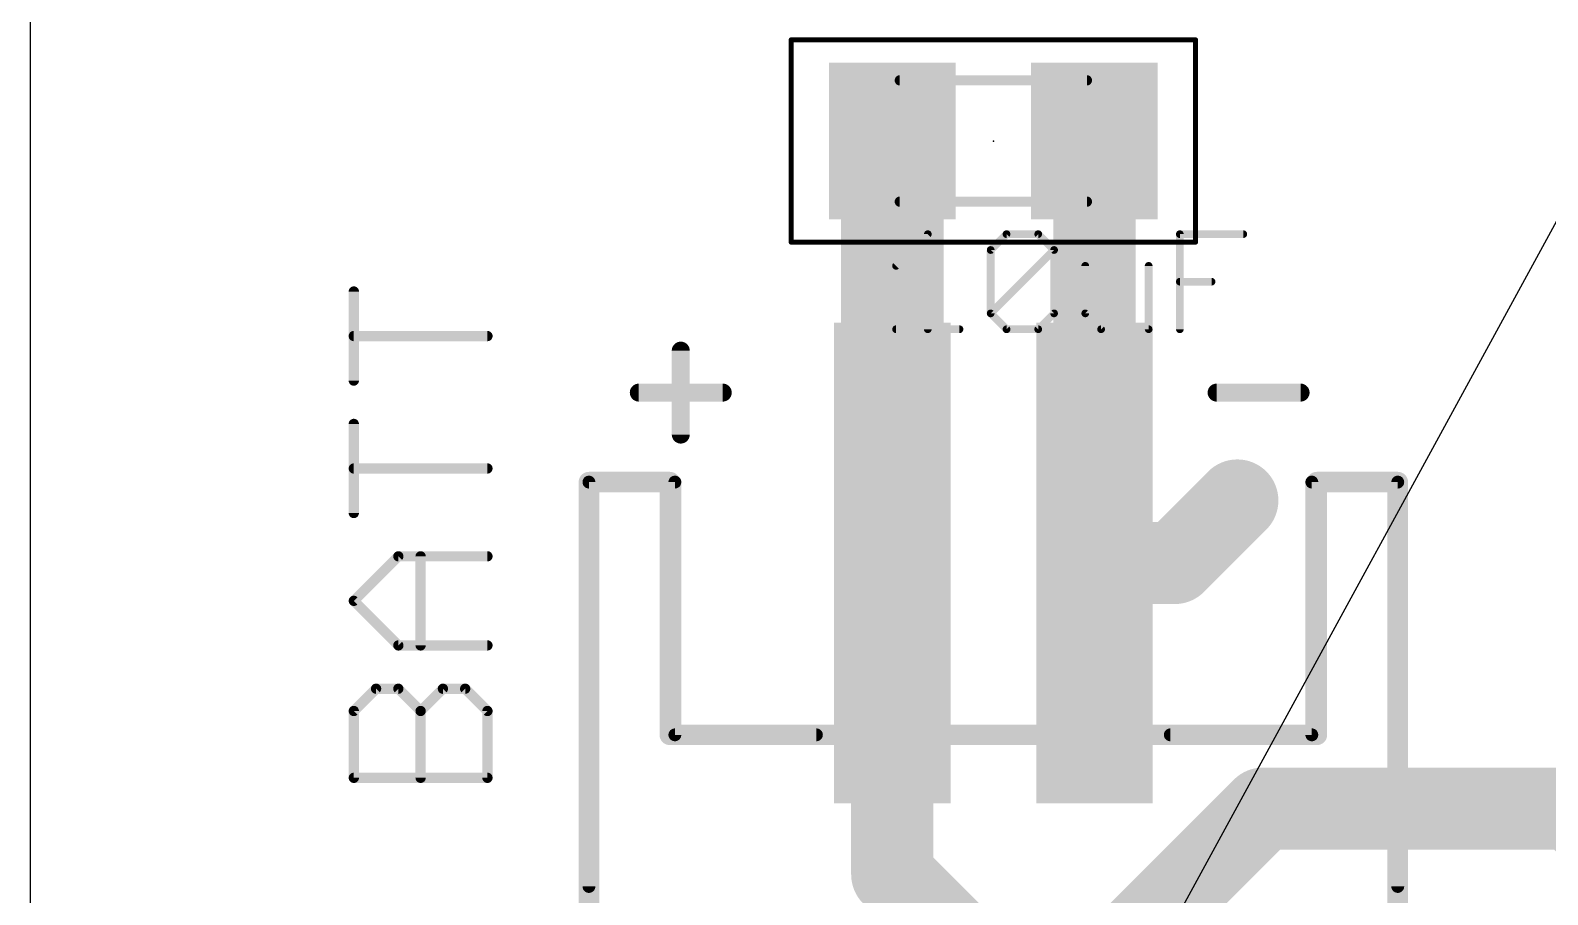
# Model space of a CAD drawing. Extents: x 0 to 46.4, y -16.3 to 38.5.
# Drawn here: x 0 to 15.01, y 4.23 to 12.78 of the extents above; entities that cross this region are included whole.
import ezdxf

# ---------------------------------------------------------------- set-up
doc = ezdxf.new("R2010")
doc.units = 0
for name, color, linetype in [('1', 12, 'CONTINUOUS'), ('18', 110, 'CONTINUOUS'), ('19', 53, 'CONTINUOUS'), ('20', 53, 'CONTINUOUS'), ('21', 40, 'CONTINUOUS'), ('23', 53, 'CONTINUOUS'), ('27', 253, 'CONTINUOUS'), ('29', 253, 'CONTINUOUS'), ('39', 12, 'CONTINUOUS'), ('51', 253, 'CONTINUOUS')]:
    doc.layers.add(name, color=color, linetype=linetype)

# ---------------------------------------------------------------- blocks, each defined once
blk = doc.blocks.new('RECT')
blk.add_solid([(-0.5, -0.5), (0.5, -0.5), (-0.5, 0.5), (0.5, 0.5)])
blk = doc.blocks.new('ROUNDV')
at = {"const_width": 0.5}
blk.add_lwpolyline([(0, -0.25, 1), (0, 0.25, 1), (0, -0.25)], format="xyb", dxfattribs=at)

msp = doc.modelspace()

# ---------------------------------------------------------------- linework, layer by layer
at = {"layer": '1'}
for points, const_width in [([(8.525, 7.51), (8.525, 11.684)], 1.016), ([(10.525, 7.51), (10.525, 11.684)], 0.8128), ([(11.32, 7.51), (11.938, 8.128)], 0.8128), ([(8.525, 4.429), (8.525, 7.51)], 0.8128), ([(10.525, 7.51), (11.32, 7.51)], 0.8128), ([(10.922, 3.81), (12.192, 5.08)], 0.8128), ([(12.192, 5.08), (15.24, 5.08)], 0.8128), ([(15.24, 5.08), (15.875, 4.445)], 0.8128), ([(8.525, 4.429), (9.144, 3.81)], 0.8128)]:
    msp.add_lwpolyline(points, dxfattribs=dict(at, const_width=const_width))
for points, const_width in [([(8.779, 11.684, 1), (8.271, 11.684)], 0.508), ([(10.7282, 11.684, 1), (10.3218, 11.684)], 0.4064), ([(12.0817, 7.9843, 1), (11.7943, 8.2717)], 0.4064), ([(8.7282, 7.51, 1), (8.3218, 7.51)], 0.4064), ([(10.525, 7.7132, 1), (10.525, 7.3068)], 0.4064), ([(11.1763, 7.6537, 1), (11.4637, 7.3663)], 0.4064), ([(11.32, 7.3068, 1), (11.32, 7.7132)], 0.4064), ([(8.271, 7.51, 1), (8.779, 7.51)], 0.508), ([(10.3218, 7.51, 1), (10.7282, 7.51)], 0.4064), ([(12.192, 5.2832, 1), (12.192, 4.8768)], 0.4064), ([(12.3357, 4.9363, 1), (12.0483, 5.2237)], 0.4064), ([(15.3837, 5.2237, 1), (15.0963, 4.9363)], 0.4064), ([(8.6687, 4.5727, 1), (8.3813, 4.2853)], 0.4064), ([(8.3218, 4.429, 1), (8.7282, 4.429)], 0.4064)]:
    msp.add_lwpolyline(points, format="xyb", dxfattribs=dict(at, const_width=const_width))
at = {"layer": '19'}
msp.add_line((1.54, -13.97), (23.876, 26.996), dxfattribs=at)
at = {"layer": '20'}
msp.add_line((0, 3), (0, 35), dxfattribs=at)
at = {"layer": '21'}
for points, const_width in [([(3.1993, 9.314), (3.1993, 10.1953)], 0.1016), ([(4.5212, 9.7546), (3.1993, 9.7546)], 0.1016), ([(6.4334, 9.6106), (6.4334, 8.7801)], 0.1778), ([(6.0182, 9.1953), (6.8486, 9.1953)], 0.1778), ([(11.7332, 9.1953), (12.5636, 9.1953)], 0.1778), ([(3.1993, 8.0043), (3.1993, 8.8855)], 0.1016), ([(4.5212, 8.4449), (3.1993, 8.4449)], 0.1016), ([(5.525, 4.31), (5.525, 8.31)], 0.127), ([(5.525, 8.31), (6.375, 8.31)], 0.127), ([(6.375, 8.31), (6.375, 5.81)], 0.127), ([(12.675, 5.81), (12.675, 8.31)], 0.127), ([(12.675, 8.31), (13.525, 8.31)], 0.127), ([(13.525, 8.31), (13.525, 4.31)], 0.127), ([(3.1993, 7.1352), (3.6399, 7.5758)], 0.1016), ([(3.6399, 7.5758), (4.5212, 7.5758)], 0.1016), ([(3.8602, 6.6945), (3.8602, 7.5758)], 0.1016), ([(3.6399, 6.6945), (3.1993, 7.1352)], 0.1016), ([(4.5212, 6.6945), (3.6399, 6.6945)], 0.1016), ([(3.1993, 6.0458), (3.4196, 6.2661)], 0.1016), ([(3.4196, 6.2661), (3.6399, 6.2661)], 0.1016), ([(3.6399, 6.2661), (3.8602, 6.0458)], 0.1016), ([(3.8602, 6.0458), (4.0806, 6.2661)], 0.1016), ([(4.0806, 6.2661), (4.3009, 6.2661)], 0.1016), ([(4.3009, 6.2661), (4.5212, 6.0458)], 0.1016), ([(3.1993, 5.3848), (3.1993, 6.0458)], 0.1016), ([(3.8602, 5.3848), (3.8602, 6.0458)], 0.1016), ([(4.5212, 6.0458), (4.5212, 5.3848)], 0.1016), ([(6.375, 5.81), (7.775, 5.81)], 0.127), ([(11.275, 5.81), (12.675, 5.81)], 0.127), ([(4.5212, 5.3848), (3.1993, 5.3848)], 0.1016)]:
    msp.add_lwpolyline(points, dxfattribs=dict(at, const_width=const_width))
for points, const_width in [([(3.2247, 10.1953, 1), (3.1739, 10.1953)], 0.0508), ([(3.1993, 9.78, 1), (3.1993, 9.7292)], 0.0508), ([(4.5212, 9.7292, 1), (4.5212, 9.78)], 0.0508), ([(6.4778, 9.6106, 1), (6.3889, 9.6106)], 0.0889), ([(3.1739, 9.314, 1), (3.2247, 9.314)], 0.0508), ([(6.0182, 9.2398, 1), (6.0182, 9.1509)], 0.0889), ([(6.8486, 9.1509, 1), (6.8486, 9.2398)], 0.0889), ([(11.7332, 9.2398, 1), (11.7332, 9.1509)], 0.0889), ([(12.5636, 9.1509, 1), (12.5636, 9.2398)], 0.0889), ([(3.2247, 8.8855, 1), (3.1739, 8.8855)], 0.0508), ([(6.3889, 8.7801, 1), (6.4778, 8.7801)], 0.0889), ([(3.1993, 8.4703, 1), (3.1993, 8.4195)], 0.0508), ([(4.5212, 8.4195, 1), (4.5212, 8.4703)], 0.0508), ([(5.5568, 8.31, 1), (5.4933, 8.31)], 0.0635), ([(5.525, 8.3418, 1), (5.525, 8.2782)], 0.0635), ([(6.4067, 8.31, 1), (6.3433, 8.31)], 0.0635), ([(6.375, 8.2782, 1), (6.375, 8.3418)], 0.0635), ([(12.675, 8.3418, 1), (12.675, 8.2782)], 0.0635), ([(12.7068, 8.31, 1), (12.6433, 8.31)], 0.0635), ([(13.5568, 8.31, 1), (13.4932, 8.31)], 0.0635), ([(13.525, 8.2782, 1), (13.525, 8.3418)], 0.0635), ([(3.1739, 8.0043, 1), (3.2247, 8.0043)], 0.0508), ([(3.6399, 7.6012, 1), (3.6399, 7.5504)], 0.0508), ([(3.6579, 7.5578, 1), (3.622, 7.5938)], 0.0508), ([(3.8856, 7.5758, 1), (3.8348, 7.5758)], 0.0508), ([(4.5212, 7.5504, 1), (4.5212, 7.6012)], 0.0508), ([(3.2172, 7.1531, 1), (3.1813, 7.1172)], 0.0508), ([(3.1813, 7.1531, 1), (3.2172, 7.1172)], 0.0508), ([(3.6399, 6.7199, 1), (3.6399, 6.6691)], 0.0508), ([(3.622, 6.6766, 1), (3.6579, 6.7125)], 0.0508), ([(3.8348, 6.6945, 1), (3.8856, 6.6945)], 0.0508), ([(4.5212, 6.6691, 1), (4.5212, 6.7199)], 0.0508), ([(3.4196, 6.2915, 1), (3.4196, 6.2407)], 0.0508), ([(3.4376, 6.2481, 1), (3.4016, 6.284)], 0.0508), ([(3.6579, 6.284, 1), (3.622, 6.2481)], 0.0508), ([(3.6399, 6.2407, 1), (3.6399, 6.2915)], 0.0508), ([(4.0806, 6.2915, 1), (4.0806, 6.2407)], 0.0508), ([(4.0985, 6.2481, 1), (4.0626, 6.284)], 0.0508), ([(4.3188, 6.284, 1), (4.2829, 6.2481)], 0.0508), ([(4.3009, 6.2407, 1), (4.3009, 6.2915)], 0.0508), ([(3.2247, 6.0458, 1), (3.1739, 6.0458)], 0.0508), ([(3.1813, 6.0637, 1), (3.2172, 6.0278)], 0.0508), ([(3.8856, 6.0458, 1), (3.8348, 6.0458)], 0.0508), ([(3.8423, 6.0637, 1), (3.8782, 6.0278)], 0.0508), ([(3.8423, 6.0278, 1), (3.8782, 6.0637)], 0.0508), ([(4.5466, 6.0458, 1), (4.4958, 6.0458)], 0.0508), ([(4.5032, 6.0278, 1), (4.5392, 6.0637)], 0.0508), ([(6.375, 5.8418, 1), (6.375, 5.7783)], 0.0635), ([(7.775, 5.7783, 1), (7.775, 5.8418)], 0.0635), ([(11.275, 5.8418, 1), (11.275, 5.7783)], 0.0635), ([(12.675, 5.7783, 1), (12.675, 5.8418)], 0.0635), ([(6.3433, 5.81, 1), (6.4067, 5.81)], 0.0635), ([(12.6433, 5.81, 1), (12.7068, 5.81)], 0.0635), ([(3.1993, 5.4102, 1), (3.1993, 5.3594)], 0.0508), ([(3.1739, 5.3848, 1), (3.2247, 5.3848)], 0.0508), ([(3.8348, 5.3848, 1), (3.8856, 5.3848)], 0.0508), ([(4.4958, 5.3848, 1), (4.5466, 5.3848)], 0.0508), ([(4.5212, 5.3594, 1), (4.5212, 5.4102)], 0.0508), ([(5.4933, 4.31, 1), (5.5568, 4.31)], 0.0635), ([(13.4932, 4.31, 1), (13.5568, 4.31)], 0.0635)]:
    msp.add_lwpolyline(points, format="xyb", dxfattribs=dict(at, const_width=const_width))
at = {"layer": '23'}
msp.add_point((9.525, 11.684), dxfattribs=at)
at = {"layer": '27', "const_width": 0.0762}
for points in [[(8.5631, 10.4492), (8.8766, 10.7627)], [(8.8766, 10.7627), (8.8766, 9.8221)], [(9.4986, 10.6059), (9.6554, 10.7627)], [(9.6554, 10.7627), (9.9689, 10.7627)], [(9.9689, 10.7627), (10.1257, 10.6059)], [(11.3697, 9.8221), (11.3697, 10.7627)], [(11.3697, 10.7627), (11.9967, 10.7627)], [(9.4986, 9.9789), (9.4986, 10.6059)], [(9.4986, 9.9789), (10.1257, 10.6059)], [(10.1257, 10.6059), (10.1257, 9.9789)], [(10.4341, 10.4492), (10.4341, 9.9789)], [(11.0612, 9.8221), (11.0612, 10.4492)], [(11.3697, 10.2924), (11.6832, 10.2924)], [(9.6554, 9.8221), (9.4986, 9.9789)], [(10.1257, 9.9789), (9.9689, 9.8221)], [(10.4341, 9.9789), (10.5909, 9.8221)], [(8.5631, 9.8221), (9.1902, 9.8221)], [(9.9689, 9.8221), (9.6554, 9.8221)], [(10.5909, 9.8221), (11.0612, 9.8221)]]:
    msp.add_lwpolyline(points, dxfattribs=at)
at = {"layer": '27', "const_width": 0.0381}
for points in [[(8.8957, 10.7627, 1), (8.8576, 10.7627)], [(8.8901, 10.7492, 1), (8.8632, 10.7762)], [(9.6554, 10.7818, 1), (9.6554, 10.7437)], [(9.6689, 10.7492, 1), (9.6419, 10.7762)], [(9.9824, 10.7762, 1), (9.9554, 10.7492)], [(9.9689, 10.7437, 1), (9.9689, 10.7818)], [(11.3697, 10.7818, 1), (11.3697, 10.7437)], [(11.3887, 10.7627, 1), (11.3506, 10.7627)], [(11.9967, 10.7437, 1), (11.9967, 10.7818)], [(9.5177, 10.6059, 1), (9.4796, 10.6059)], [(9.4851, 10.6194, 1), (9.5121, 10.5925)], [(10.1447, 10.6059, 1), (10.1066, 10.6059)], [(10.1392, 10.5925, 1), (10.1122, 10.6194)], [(10.1122, 10.5925, 1), (10.1392, 10.6194)], [(8.5496, 10.4626, 1), (8.5766, 10.4357)], [(10.4532, 10.4492, 1), (10.4151, 10.4492)], [(11.0803, 10.4492, 1), (11.0422, 10.4492)], [(11.3697, 10.3115, 1), (11.3697, 10.2734)], [(11.6832, 10.2734, 1), (11.6832, 10.3115)], [(9.5121, 9.9923, 1), (9.4851, 9.9654)], [(9.4851, 9.9923, 1), (9.5121, 9.9654)], [(9.4796, 9.9789, 1), (9.5177, 9.9789)], [(10.1066, 9.9789, 1), (10.1447, 9.9789)], [(10.1392, 9.9654, 1), (10.1122, 9.9923)], [(10.4476, 9.9923, 1), (10.4207, 9.9654)], [(10.4151, 9.9789, 1), (10.4532, 9.9789)], [(8.5631, 9.8412, 1), (8.5631, 9.8031)], [(8.8576, 9.8221, 1), (8.8957, 9.8221)], [(9.1902, 9.8031, 1), (9.1902, 9.8412)], [(9.6554, 9.8412, 1), (9.6554, 9.8031)], [(9.6419, 9.8086, 1), (9.6689, 9.8356)], [(9.9554, 9.8356, 1), (9.9824, 9.8086)], [(9.9689, 9.8031, 1), (9.9689, 9.8412)], [(10.5909, 9.8412, 1), (10.5909, 9.8031)], [(10.5774, 9.8086, 1), (10.6044, 9.8356)], [(11.0422, 9.8221, 1), (11.0803, 9.8221)], [(11.0612, 9.8031, 1), (11.0612, 9.8412)], [(11.3506, 9.8221, 1), (11.3887, 9.8221)]]:
    msp.add_lwpolyline(points, format="xyb", dxfattribs=at)
at = {"layer": '39', "const_width": 0.05}
for points in [[(7.525, 12.684), (11.525, 12.684)], [(7.525, 10.684), (7.525, 12.684)], [(11.525, 12.684), (11.525, 10.684)], [(11.525, 10.684), (7.525, 10.684)]]:
    msp.add_lwpolyline(points, dxfattribs=at)
at = {"layer": '39', "const_width": 0.025}
for points in [[(7.525, 12.6965, 1), (7.525, 12.6715)], [(7.5375, 12.684, 1), (7.5125, 12.684)], [(11.5375, 12.684, 1), (11.5125, 12.684)], [(11.525, 12.6715, 1), (11.525, 12.6965)], [(7.525, 10.6965, 1), (7.525, 10.6715)], [(7.5125, 10.684, 1), (7.5375, 10.684)], [(11.5125, 10.684, 1), (11.5375, 10.684)], [(11.525, 10.6715, 1), (11.525, 10.6965)]]:
    msp.add_lwpolyline(points, format="xyb", dxfattribs=at)
at = {"layer": '51'}
for points, const_width in [([(8.6, 12.284), (10.45, 12.284)], 0.1016), ([(10.45, 11.084), (8.6, 11.084)], 0.1016), ([(5.525, 0.81), (5.525, 8.31)], 0.2032), ([(5.525, 8.31), (6.325, 8.31)], 0.2032), ([(6.325, 8.31), (6.325, 5.81)], 0.2032), ([(12.725, 5.81), (12.725, 8.31)], 0.2032), ([(12.725, 8.31), (13.525, 8.31)], 0.2032), ([(13.525, 8.31), (13.525, 0.81)], 0.2032), ([(6.325, 5.81), (12.725, 5.81)], 0.2032)]:
    msp.add_lwpolyline(points, dxfattribs=dict(at, const_width=const_width))
for points, const_width in [([(8.6, 12.3094, 1), (8.6, 12.2586)], 0.0508), ([(10.45, 12.2586, 1), (10.45, 12.3094)], 0.0508), ([(8.6, 11.1094, 1), (8.6, 11.0586)], 0.0508), ([(10.45, 11.0586, 1), (10.45, 11.1094)], 0.0508), ([(5.5758, 8.31, 1), (5.4742, 8.31)], 0.1016), ([(5.525, 8.3608, 1), (5.525, 8.2592)], 0.1016), ([(6.3758, 8.31, 1), (6.2742, 8.31)], 0.1016), ([(6.325, 8.2592, 1), (6.325, 8.3608)], 0.1016), ([(12.7758, 8.31, 1), (12.6742, 8.31)], 0.1016), ([(12.725, 8.3608, 1), (12.725, 8.2592)], 0.1016), ([(13.5758, 8.31, 1), (13.4742, 8.31)], 0.1016), ([(13.525, 8.2592, 1), (13.525, 8.3608)], 0.1016), ([(6.325, 5.8608, 1), (6.325, 5.7592)], 0.1016), ([(6.2742, 5.81, 1), (6.3758, 5.81)], 0.1016), ([(12.6742, 5.81, 1), (12.7758, 5.81)], 0.1016), ([(12.725, 5.7592, 1), (12.725, 5.8608)], 0.1016)]:
    msp.add_lwpolyline(points, format="xyb", dxfattribs=dict(at, const_width=const_width))

# ---------------------------------------------------------------- block references
at = {"layer": '1', "xscale": 1.1, "yscale": 1.4}
for p in [(8.525, 11.684), (10.525, 11.684)]:
    msp.add_blockref('RECT', p, dxfattribs=at)
at = {"layer": '1', "yscale": 4.6, "rotation": 180}
for p in [(8.525, 7.51), (10.525, 7.51)]:
    msp.add_blockref('RECT', p, dxfattribs=at)
at = {"layer": '18', "xscale": 0.7032, "yscale": 0.7032}
msp.add_blockref('ROUNDV', (11.938, 8.128), dxfattribs=at)
msp.add_blockref('ROUNDV', (11.938, 8.128), dxfattribs=at)
at = {"layer": '29', "xscale": 1.2524, "yscale": 1.5524}
for p in [(8.525, 11.684), (10.525, 11.684)]:
    msp.add_blockref('RECT', p, dxfattribs=at)
at = {"layer": '29', "xscale": 1.1524, "yscale": 4.7524, "rotation": 180}
for p in [(8.525, 7.51), (10.525, 7.51)]:
    msp.add_blockref('RECT', p, dxfattribs=at)
at = {"layer": '51', "xscale": 0.5, "yscale": 1.3}
for p in [(8.775, 11.684), (10.275, 11.684)]:
    msp.add_blockref('RECT', p, dxfattribs=at)

doc.saveas('drawing.dxf')
